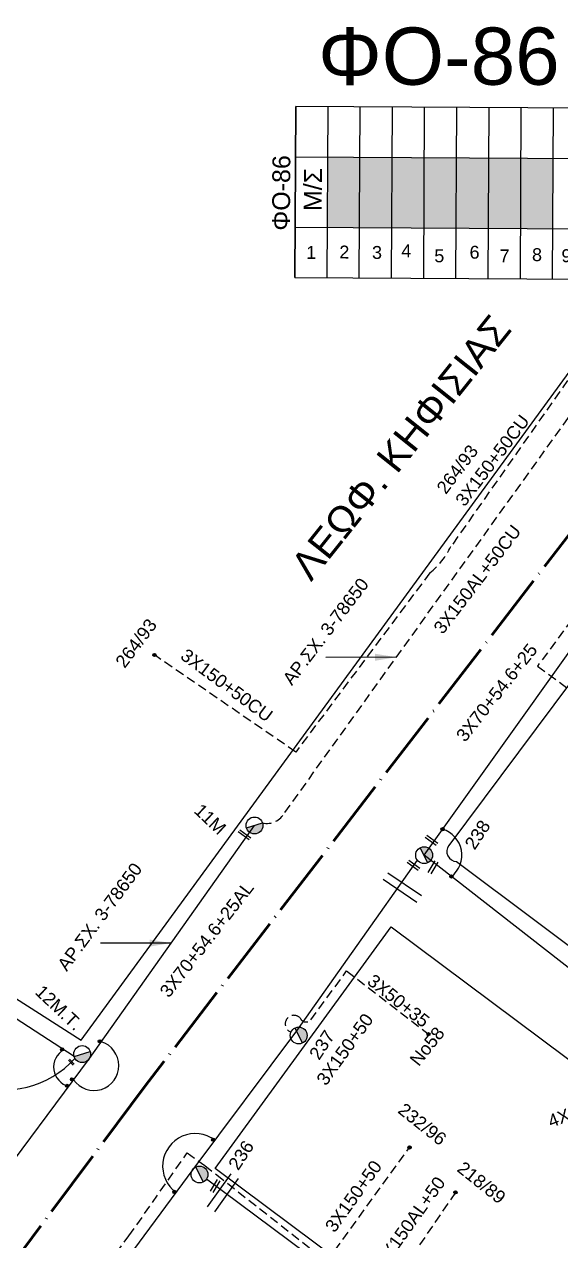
# Model space of a CAD drawing. Header units: millimetres. Extents: x 918 to 3138, y 719 to 1759.
# Drawn here: x 2078.7 to 2153.6, y 974.3 to 1144.3 of the extents above; entities that cross this region are included whole.
import ezdxf
from ezdxf.enums import TextEntityAlignment as Align

# ---------------------------------------------------------------- set-up
doc = ezdxf.new("R2010")
doc.units = ezdxf.units.MM
doc.header["$LTSCALE"] = 0.5
doc.linetypes.add('ACAD_ISO04W100', pattern=[30, 24, -3, 0, -3])
doc.linetypes.add('DASHED', pattern=[19.05, 12.7, -6.35])
for name, color, linetype in [('Άγνωστα', 7, 'Continuous'), ('Ασφαλειοκιβώτια Χ.Τ 9 αναχωρήσεων', 7, 'Continuous'), ('Γέφυρες', 7, 'Continuous'), ('Επιγραφές - Σχήματα', 7, 'Continuous'), ('Καλώδια ΧΤ   3x150+50AL', 7, 'DASHED'), ('Καλώδια ΧΤ   3x150+50CU', 7, 'DASHED'), ('Καλώδια ΧΤ   3x150+70AL', 7, 'DASHED'), ('Καλώδια ΧΤ   3x150AL+50CU', 7, 'DASHED'), ('Μηχανική τομή', 7, 'Continuous'), ('Στύλος ΦΜ', 7, 'Continuous'), ('Στύλος ΦΜ @ 1', 7, 'Continuous'), ('Συνδέσεις', 7, 'Continuous'), ('Συνεστραμμένα ΧΤ   3x70+54.6+25 AL', 7, 'SYN_LINE'), ('Τομή', 7, 'Continuous'), ('Υπόβαθρο ΔΕΗ', 7, 'Continuous')]:
    doc.layers.add(name, color=color, linetype=linetype)
doc.styles.add('arial', font='ARIAL.TTF')
doc.styles.get("Standard").update_dxf_attribs({"font": 'ARIAL.TTF'})
doc.linetypes.add('SYN_LINE', pattern='A,0.5,-0.0001,["/\\/\\/\\/",Standard,S=0.1,R=0,X=0,Y=-0.05],-0.25', length=0.7501)
doc.dimstyles.new('ISO-25', dxfattribs={"dimtxt": 2.5, "dimasz": 2.5, "dimexe": 1.25, "dimexo": 0.625, "dimtad": 1, "dimtxsty": 'Standard', "dimcen": 2.5, "dimadec": 0, "dimazin": 0, "dimtfac": 1, "dimtmove": 0, "dimatfit": 3, "dimfxl": 1, "dimarcsym": 0})

# ---------------------------------------------------------------- blocks, each defined once
blk = doc.blocks.new('ΑΣΦΑΛΕΙΟΚΙΒΩΤΙΟ ΥΠΟΣΤΑΘΜΟΥ 9 ΑΝΑΧΩΡΗΣΕΩΝ')
at = {"layer": 'Ασφαλειοκιβώτια Χ.Τ 9 αναχωρήσεων', "ltscale": 40}
for p, q in [((-23.8, 40.36), (24.02, 40.36)), ((-9.72, 40.36), (-9.72, -40.64)), ((9.94, 40.36), (9.94, -40.64)), ((-23.8, 31.36), (24.02, 31.36)), ((-23.8, 22.36), (24.02, 22.36)), ((-23.8, 13.36), (24.02, 13.36)), ((-23.8, 4.36), (24.02, 4.36)), ((-23.8, -4.64), (24.02, -4.64)), ((-23.8, -13.64), (24.02, -13.64)), ((-23.8, -22.64), (24.02, -22.64)), ((-23.8, -31.64), (24.02, -31.64))]:
    blk.add_line(p, q, dxfattribs=at)
at = {"layer": 'Ασφαλειοκιβώτια Χ.Τ 9 αναχωρήσεων'}
blk.add_lwpolyline([(-23.8, -40.64), (24.02, -40.64), (24.02, 40.36), (-23.8, 40.36)], close=True, dxfattribs=at)
for s, p in [('1', (-18.54, 37.25)), ('2', (-18.39, 27.98)), ('3', (-18.45, 18.85)), ('4', (-17.96, 10.67)), ('5', (-19.3, 1.44)), ('6', (-18.25, -8.4)), ('7', (-19.23, -16.79)), ('8', (-18.84, -25.86)), ('9', (-19.09, -34.08))]:
    blk.add_text(s, height=3.6, rotation=270, dxfattribs=at).set_placement(p)
at = {"layer": 'Ασφαλειοκιβώτια Χ.Τ 9 αναχωρήσεων', "ltscale": 40}
for tag, height, p in [('ΟΝΟΜΑ', 5, (-0.16, 44.31)), ('ΚΕΙΜΕΝΟ 1', 2, (17.06, 35.59)), ('ΚΕΙΜΕΝΟ 2', 2, (17.06, 26.88)), ('ΚΕΙΜΕΝΟ 3', 2, (17.06, 17.69)), ('ΚΕΙΜΕΝΟ 4', 2, (17.06, 8.71)), ('ΚΕΙΜΕΝΟ 5', 2, (17.06, -0.13)), ('ΚΕΙΜΕΝΟ 6', 2, (17.06, -9.05)), ('ΚΕΙΜΕΝΟ 7', 2, (17.06, -18.13)), ('ΚΕΙΜΕΝΟ 8', 2, (17.06, -26.85)), ('ΚΕΙΜΕΝΟ 9', 2, (17.06, -35.99)), ('ΣΧ', 2, (-0.1, -42.64))]:
    blk.add_attdef(tag, text='', height=height, dxfattribs=at).set_placement(p, align=Align.MIDDLE_CENTER)
blk = doc.blocks.new('ΜΗΧΑΝΙΚΗ ΤΟΜΗ')
at = {"layer": 'Μηχανική τομή', "ltscale": 40}
for p, q in [((-1.89, 0.78), (1.89, 0.78)), ((1.89, 0), (-1.89, 0))]:
    blk.add_line(p, q, dxfattribs=at)
blk = doc.blocks.new('ΤΟΜΗ')
at = {"layer": 'Τομή', "ltscale": 40}
for p, q in [((-5.68, 0), (5.68, 0)), ((5.68, -2.33), (-5.68, -2.33))]:
    blk.add_line(p, q, dxfattribs=at)
blk = doc.blocks.new('ΥΠΑΡΧΩΝ ΤΣΙΜΕΝΤΕΝΙΟΣ ΣΤΥΛΟΣ')
at = {"layer": 'Στύλος ΦΜ'}
blk.add_hatch(color=7, dxfattribs=at).paths.add_polyline_path([(-1.29, -2.28, 0.574793), (2.62, 0, 0.268822), (1.3, 2.27)])
at = {"layer": 'Στύλος ΦΜ', "color": 7}
blk.add_line((-1.29, -2.28), (1.3, 2.27), dxfattribs=at)
blk.add_circle((0, 0), 2.62, dxfattribs=at)
at = {"layer": 'Στύλος ΦΜ', "flags": 4}
for tag, p in [('ΑΡΙΘΜΟΣ', (-4.68, 8.05)), ('ΤΥΠΟΣ', (-4.91, 3.03))]:
    blk.add_attdef(tag, p, '', height=4, dxfattribs=at)
blk = doc.blocks.new('_ΣΥΝΔΕΣΗ')
at = {"layer": 'Συνδέσεις', "linetype": 'SYN_LINE', "ltscale": 40}
blk.add_hatch(color=256, dxfattribs=at).paths.add_polyline_path([(0.5, -0.01, 1), (-0.5, -0.01, 1)])
at = {"layer": 'Συνδέσεις'}
blk.add_circle((0, -0.01), 0.5, dxfattribs=at)

msp = doc.modelspace()

# ---------------------------------------------------------------- hatches: boundary and pattern name
at = {"layer": 'Ασφαλειοκιβώτια Χ.Τ 9 αναχωρήσεων', "ltscale": 40}
for color, points in [(27, [(2121.1, 1125.71), (2121.05, 1115.89), (2125.55, 1115.86), (2125.6, 1125.69)]), (2, [(2125.6, 1125.69), (2125.55, 1115.86), (2130.05, 1115.84), (2130.1, 1125.67)]), (30, [(2130.1, 1125.67), (2130.05, 1115.84), (2134.55, 1115.82), (2134.6, 1125.64)]), (6, [(2134.6, 1125.64), (2134.55, 1115.82), (2139.05, 1115.79), (2139.1, 1125.62)]), (133, [(2139.1, 1125.62), (2139.05, 1115.79), (2143.55, 1115.77), (2143.6, 1125.6)]), (5, [(2143.6, 1125.6), (2143.55, 1115.77), (2148.05, 1115.75), (2148.1, 1125.57)]), (85, [(2148.1, 1125.57), (2148.05, 1115.75), (2152.55, 1115.72), (2152.6, 1125.55)])]:
    msp.add_hatch(color=color, dxfattribs=at).paths.add_polyline_path(points)

# ---------------------------------------------------------------- linework, layer by layer
at = {"layer": 'Άγνωστα', "color": 30, "linetype": 'DASHED', "ltscale": 0.2}
for points in [[(2163.11, 1071.77), (2150.39, 1054.56)], [(2150.39, 1054.56), (2163.15, 1045.23)], [(2138.94, 981.04), (2128.86, 966.25), (2127.13, 966.68)]]:
    msp.add_lwpolyline(points, dxfattribs=at)
at = {"layer": 'Άγνωστα', "color": 85, "linetype": 'DASHED', "ltscale": 0.2}
msp.add_lwpolyline([(2115.96, 1003.42, -1.271372), (2117.26, 1005.39, 0.559156), (2118.73, 1005.16), (2123.74, 1011.98), (2135.51, 1002.89)], format="xyb", dxfattribs=at)
at = {"layer": 'Άγνωστα', "color": 1, "linetype": 'DASHED', "ltscale": 0.2}
msp.add_lwpolyline([(2067.56, 940.52), (2093.33, 974.94), (2101.47, 986.57), (2103.91, 984.78), (2105.59, 983.48), (2120.99, 971.37), (2132.52, 987.31)], dxfattribs=at)
at = {"layer": 'Γέφυρες', "color": 7, "linetype": 'Continuous', "ltscale": 10}
for centre, radius, start, end in [((2136.04, 1028.15), 3.79, 308.1727, 73.0239), ((2088.43, 998.75), 3.48, 214.8716, 72.9662), ((2085.57, 998.55), 2.77, 119.5353, 256.14), ((2102.58, 984.69), 4.55, 53.1621, 233.6035)]:
    msp.add_arc(centre, radius, start, end, dxfattribs=at)
at = {"layer": 'Επιγραφές - Σχήματα', "color": 1, "linetype": 'ACAD_ISO04W100', "lineweight": 60, "ltscale": 0.8}
msp.add_lwpolyline([(2961.46, 1088.29), (2717.83, 1224.35), (2701.08, 1246.33), (2659.71, 1265.16), (2602.18, 1297.58), (2392.2, 1398.81), (2304.34, 1274.11), (2245.73, 1191.21), (2095.49, 995.78), (1905.75, 741.14)], dxfattribs=at)
at = {"layer": 'Καλώδια ΧΤ   3x150+70AL', "color": 85, "linetype": 'SYN_LINE', "ltscale": 20}
msp.add_lwpolyline([(2133.59, 1027.48), (2116.71, 1003.61), (2102.25, 984.24), (2084.87, 960.71)], dxfattribs=at)
at = {"layer": 'Καλώδια ΧΤ   3x150AL+50CU', "color": 5, "linetype": 'DASHED', "ltscale": 0.2}
msp.add_lwpolyline([(2181.23, 1119.35), (2180.09, 1118.91), (2177.24, 1119.01), (2163.74, 1102.46), (2163.74, 1102.46, 0.490779), (2160.09, 1102.29), (2138.31, 1071.28), (2138.31, 1071.28, -0.109888), (2135.37, 1067.61), (2116.63, 1042.57), (2096.88, 1056.13)], format="xyb", dxfattribs=at)
at = {"layer": 'Καλώδια ΧΤ   3x150AL+50CU', "color": 1, "ltscale": 0.2}
msp.add_lwpolyline([(2111.98, 1032.65, 0.33155), (2115.1, 1034.11), (2161.18, 1098.27, 0.355348), (2161.36, 1100.43)], format="xyb", dxfattribs=at)
at = {"layer": 'Συνεστραμμένα ΧΤ   3x70+54.6+25 AL', "color": 6, "ltscale": 20}
msp.add_lwpolyline([(2164.22, 1005.01), (2134.56, 1028.15), (2165.86, 1072.01), (2193.2, 1110.47)], dxfattribs=at)
at = {"layer": 'Συνεστραμμένα ΧΤ   3x70+54.6+25 AL', "color": 1, "ltscale": 20}
msp.add_lwpolyline([(2085.66, 1000.01), (2022.9, 1040.78)], dxfattribs=at)
at = {"layer": 'Συνεστραμμένα ΧΤ   3x70+54.6+25 AL', "color": 1, "linetype": 'SYN_LINE', "ltscale": 20}
msp.add_lwpolyline([(2051.34, 950.74), (2068.97, 974.38), (2087.8, 999.76), (2110.86, 1032.31)], dxfattribs=at)
at = {"layer": 'Συνεστραμμένα ΧΤ   3x70+54.6+25 AL', "color": 30, "ltscale": 20}
msp.add_lwpolyline([(2124.96, 967.36), (2104.17, 982.88)], dxfattribs=at)
at = {"layer": 'Συνεστραμμένα ΧΤ   3x70+54.6+25 AL', "color": 1, "linetype": 'SYN_LINE', "ltscale": 20}
msp.add_arc((2075.76, 1008.85), 13.53, 250.6577, 317.7595, dxfattribs=at)
at = {"layer": 'Υπόβαθρο ΔΕΗ'}
for points in [[(1961.38, 1130.54), (1974.73, 1072.12), (2030.72, 1038.59), (2039.27, 1032.59), (2086.63, 1002.32), (2190.29, 1144.25), (2260.59, 1240.6)], [(2105.36, 984.36), (2129.98, 1018.14), (2186.02, 976.27), (2161.64, 942.37), (2105.36, 984.36)]]:
    msp.add_lwpolyline(points, dxfattribs=at)
msp.add_lwpolyline([(2159.94, 1058.91), (2138.01, 1029.51, 0.606491), (2139.1, 1027.26), (2172.68, 1002.11), (2193.55, 986.28), (2215.75, 1017.69), (2159.94, 1058.91)], format="xyb", dxfattribs=at)

# ---------------------------------------------------------------- block references
at = {"layer": 'Ασφαλειοκιβώτια Χ.Τ 9 αναχωρήσεων', "xscale": 0.4999999999999998, "yscale": 0.4999999999999998, "zscale": 0.4999999999999998, "rotation": 89.70135055606067}
msp.add_blockref('ΑΣΦΑΛΕΙΟΚΙΒΩΤΙΟ ΥΠΟΣΤΑΘΜΟΥ 9 ΑΝΑΧΩΡΗΣΕΩΝ', (2136.75, 1120.66), dxfattribs=at).add_auto_attribs({'ΟΝΟΜΑ': 'ΦΟ-86'})
at = {"layer": 'Μηχανική τομή'}
for p, xscale, yscale, zscale, rotation in [((2109.36, 1030.84), 0.4999999999999994, 0.4999999999999994, 0.4999999999999994, 323.4536695641671), ((2135.47, 1030.07), 0.4999999999999994, 0.4999999999999994, 0.4999999999999994, 323.4536695641671), ((2132.95, 1026.59), 0.4999999999999994, 0.4999999999999994, 0.4999999999999994, 323.4536695641671), ((2135.97, 1026.35), 0.4999999999999994, 0.4999999999999994, 0.4999999999999994, 58.8348111286886), ((2085.21, 999.17), 0.2500000000001927, 0.2500000000001927, 0.2500000000001927, 311.8127874678797), ((2105.52, 981.83), 0.4999999999999994, 0.4999999999999994, 0.4999999999999994, 58.8348111286886)]:
    msp.add_blockref('ΜΗΧΑΝΙΚΗ ΤΟΜΗ', p, dxfattribs=dict(at, xscale=xscale, yscale=yscale, zscale=zscale, rotation=rotation))
at = {"layer": 'Στύλος ΦΜ @ 1', "ltscale": 40}
ref = msp.add_blockref('ΥΠΑΡΧΩΝ ΤΣΙΜΕΝΤΕΝΙΟΣ ΣΤΥΛΟΣ', (2110.86, 1032.31), dxfattribs=dict(at, xscale=0.4499999999998184, yscale=0.4499999999998184, zscale=0.4499999999998184, rotation=316.6862388002984))
ref.add_attrib('ΤΥΠΟΣ', '11M', (2102.28, 1034.21), dxfattribs={"layer": 'Στύλος ΦΜ', "height": 1.8, "rotation": 316.6862, "flags": 4})
ref = msp.add_blockref('ΥΠΑΡΧΩΝ ΤΣΙΜΕΝΤΕΝΙΟΣ ΣΤΥΛΟΣ', (2134.56, 1028.15), dxfattribs=dict(at, xscale=0.4499999999998184, yscale=0.4499999999998184, zscale=0.4499999999998184, rotation=56.80099436645325))
ref.add_attrib('ΤΥΠΟΣ', '238', (2141.62, 1028.77), dxfattribs={"layer": 'Στύλος ΦΜ', "height": 1.8, "rotation": 56.801, "flags": 4})
ref = msp.add_blockref('ΥΠΑΡΧΩΝ ΤΣΙΜΕΝΤΕΝΙΟΣ ΣΤΥΛΟΣ', (2086.79, 1000.36), dxfattribs=dict(at, xscale=0.4499999999998184, yscale=0.4499999999998184, zscale=0.4499999999998184, rotation=316.6862388002984))
ref.add_attrib('ΤΥΠΟΣ', '12M.T.', (2080.08, 1008.87), dxfattribs={"layer": 'Στύλος ΦΜ', "height": 1.8, "rotation": 316.6862, "flags": 4})
ref = msp.add_blockref('ΥΠΑΡΧΩΝ ΤΣΙΜΕΝΤΕΝΙΟΣ ΣΤΥΛΟΣ', (2117.04, 1002.96), dxfattribs=dict(at, xscale=0.4499999999998184, yscale=0.4499999999998184, zscale=0.4499999999998184, rotation=56.80099436645325))
ref.add_attrib('ΤΥΠΟΣ', '237', (2119.89, 999.4), dxfattribs={"layer": 'Στύλος ΦΜ', "height": 1.8, "rotation": 56.801, "flags": 4})
ref = msp.add_blockref('ΥΠΑΡΧΩΝ ΤΣΙΜΕΝΤΕΝΙΟΣ ΣΤΥΛΟΣ', (2103.18, 983.53), dxfattribs=dict(at, xscale=0.4499999999998184, yscale=0.4499999999998184, zscale=0.4499999999998184, rotation=56.80099436645325))
ref.add_attrib('ΤΥΠΟΣ', '236', (2108.59, 983.99), dxfattribs={"layer": 'Στύλος ΦΜ', "height": 1.8, "rotation": 56.801, "flags": 4})
at = {"layer": 'Συνδέσεις', "xscale": 0.4500000000002728, "yscale": 0.4500000000002728, "zscale": 0.4500000000002728}
for p in [(2096.88, 1056.13), (2137.14, 1031.78), (2138.38, 1025.18), (2135.17, 1003.15), (2083.99, 1001.02), (2089.24, 1002.15), (2084.69, 995.93), (2085.36, 996.83), (2105.09, 988.4), (2132.53, 987.32), (2099.66, 981.1), (2138.94, 981.04)]:
    msp.add_blockref('_ΣΥΝΔΕΣΗ', p, dxfattribs=at)
at = {"layer": 'Τομή'}
for p, xscale, yscale, zscale, rotation in [((2131.85, 1024.11), 0.4999999999999999, 0.4999999999999999, 0.4999999999999999, 325.8369409226015), ((2105.97, 981.32), 0.4999999999999998, 0.4999999999999998, 0.4999999999999998, 54.48521334844997)]:
    msp.add_blockref('ΤΟΜΗ', p, dxfattribs=dict(at, xscale=xscale, yscale=yscale, zscale=zscale, rotation=rotation))

# ---------------------------------------------------------------- texts
at = {"ltscale": 40, "insert": (2119.74, 1143.81), "char_height": 4, "width": 17.8089, "attachment_point": 1, "style": 'arial'}
msp.add_mtext('{\\H2x;ΦO-86}', dxfattribs=at)
at = {"layer": 'Άγνωστα', "ltscale": 40, "char_height": 1.8, "width": 17.1868, "attachment_point": 1, "style": 'arial'}
for s, insert, rotation in [('264/93', (2136.17, 1079.55), 53.124), ('264/93', (2091.29, 1055.25), 53.124), ('3X50+35', (2127.59, 1011.68), 321.4902), ('3X150+50', (2119.39, 996.87), 54.3381), ('Νο58', (2132.4, 999.66), 51.4902), ('232/96', (2131.87, 993.67), 321.4902), ('3X150+50', (2120.59, 976.34), 54.3381), ('218/89', (2140.14, 985.5), 321.4902), ('3X150AL+50', (2127.66, 971.57), 54.3381)]:
    msp.add_mtext(s, dxfattribs=dict(at, insert=insert, rotation=rotation))
at = {"layer": 'Επιγραφές - Σχήματα', "insert": (2117.75, 1118.17), "char_height": 2.5, "width": 3.2229, "attachment_point": 1, "rotation": 89.7014}
msp.add_mtext('Μ/Σ', dxfattribs=at)
at = {"layer": 'Επιγραφές - Σχήματα', "insert": (2115.65, 1068.77), "char_height": 4, "width": 90.8081, "attachment_point": 1, "rotation": 51.4001, "style": 'arial'}
msp.add_mtext('ΛΕΩΦ. ΚΗΦΙΣΙΑΣ', dxfattribs=at)
at = {"layer": 'Επιγραφές - Σχήματα', "color": 7, "linetype": 'Continuous', "ltscale": 20, "insert": (2151.64, 991.71), "char_height": 1.8, "attachment_point": 1, "rotation": 21.1521}
msp.add_mtext_dynamic_manual_height_columns('4X25CU', width=10.2268, gutter_width=12.5, heights=[0], dxfattribs=at)
at = {"layer": 'Καλώδια ΧΤ   3x150+50AL', "ltscale": 0.2, "char_height": 1.8, "attachment_point": 1, "style": 'arial'}
for s, insert, width, rotation in [('3X150AL+50CU', (2135.74, 1060), 17.1868, 52.6803), ('ΑΡ.ΣΧ. 3-78650', (2114.66, 1052.85), 26.5198, 52.6803), ('ΑΡ.ΣΧ. 3-78650', (2083.19, 1012.89), 26.5198, 53.5278)]:
    msp.add_mtext(s, dxfattribs=dict(at, insert=insert, width=width, rotation=rotation))
at = {"layer": 'Καλώδια ΧΤ   3x150+50CU', "ltscale": 0.2, "char_height": 1.8, "width": 17.1868, "attachment_point": 1, "style": 'arial'}
for insert, rotation in [((2138.78, 1077.84), 52.6803), ((2101.45, 1057.15), 323.3434)]:
    msp.add_mtext('3X150+50CU', dxfattribs=dict(at, insert=insert, rotation=rotation))
at = {"layer": 'Συνεστραμμένα ΧΤ   3x70+54.6+25 AL', "ltscale": 40, "insert": (2138.88, 1044.97), "char_height": 1.8, "width": 17.1868, "attachment_point": 1, "rotation": 51.7177, "style": 'arial'}
msp.add_mtext('3X70+54.6+25', dxfattribs=at)
at = {"layer": 'Συνεστραμμένα ΧΤ   3x70+54.6+25 AL', "ltscale": 20, "insert": (2097.48, 1009.22), "char_height": 1.8, "width": 17.1868, "attachment_point": 1, "rotation": 52.218, "style": 'arial'}
msp.add_mtext('3X70+54.6+25AL', dxfattribs=at)

# ---------------------------------------------------------------- leaders
at = {"layer": 'Επιγραφές - Σχήματα', "ltscale": 40}
for points in [[(2130.69, 1055.82), (2120.84, 1055.79)], [(2099.22, 1015.88), (2089.37, 1015.85)]]:
    msp.add_leader(points, dimstyle='ISO-25', override={"dimasz": 3, "dimtad": 0}, dxfattribs=at)

doc.saveas('drawing.dxf')
